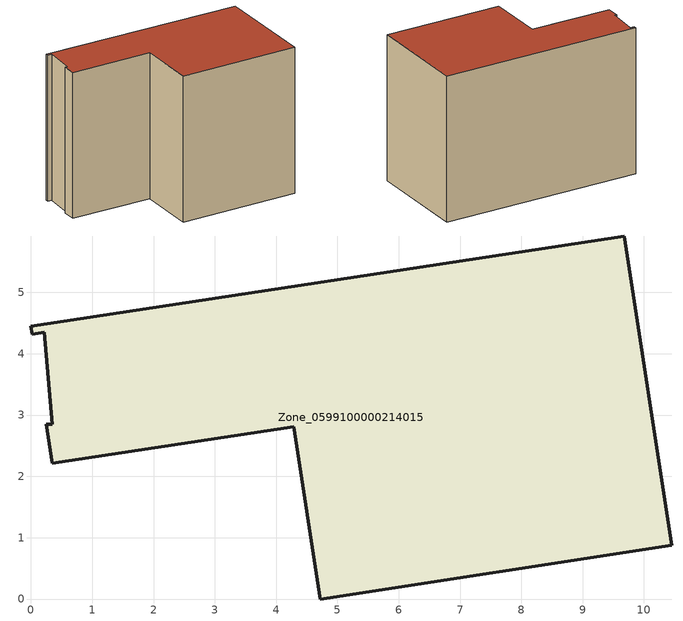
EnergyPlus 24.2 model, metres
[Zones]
Zone_0599100000214015
 floor ground (C_G): 0,4.45 9.68,5.92 10.45,0.88 4.72,0 4.29,2.81 0.35,2.21 0.25,2.85 0.35,2.85 0.22,4.35 0.02,4.32 z0
 wall outside (C_F): 9.68,5.92 0,4.45 0.02,4.32 0.22,4.35 0.35,2.85 0.25,2.85 0.35,2.21 4.29,2.81 4.72,0 10.45,0.88 9.68,5.92 z0:7.13
 roof outside (C_R): 0.22,4.35 0.35,2.85 0.25,2.85 0.35,2.21 4.29,2.81 4.72,0 10.45,0.88 9.68,5.92 0,4.45 0.02,4.32 z7.13
[BUILDING]
Pand.0599100000214015: North Axis=0; Terrain=City; Loads Convergence Tolerance Value=0.04; Temperature Convergence Tolerance Value=0.4; Solar Distribution=FullExterior; Maximum Number of Warmup Days=25; Minimum Number of Warmup Days=1
[Site:Location]
Rotterdam.The.Hague.AP_ZH_NLD Design_Conditions: Latitude=51.96; Longitude=4.45; Time Zone=1; Elevation=-4.5
[SITE:GROUNDTEMPERATURE:BUILDINGSURFACE]
18, 18, 18, 18, 18, 18, 18, 18, 18, 18, 18, 18
[MATERIAL] Thermal Absorptance=0.9; Solar Absorptance=0.7; Visible Absorptance=0.7
Name | Roughness | Thickness | Conductivity | Density | Specific Heat
G.TI.1946 | MediumSmooth | 0.15 | 1 | 540 | 1210
F.TI.1946 | Rough | 0.3 | 0.857143 | 1920 | 840
R.TI.1946 | MediumRough | 0.2 | 0.1 | 1500 | 1000
[CONSTRUCTION]
C_G: G.TI.1946
C_F: F.TI.1946
C_R: R.TI.1946
[ZONE]
Zone_0599100000214015: Type=1; Multiplier=1; Ceiling Height=Autocalculate; Volume=Autocalculate; Floor Area=autocalculate; Part of Total Floor Area=Yes
[ZONEINFILTRATION:DESIGNFLOWRATE]
Infil_Zone_0599100000214015: Zone or ZoneList or Space or SpaceList=Zone_0599100000214015; Schedule=AlwaysOn; Design Flow Rate Calculation Method=Flow/Area; Flow Rate per Floor Area=0.003; Constant Term Coefficient=1; Temperature Term Coefficient=0; Velocity Term Coefficient=0; Velocity Squared Term Coefficient=0
[HVACTEMPLATE:ZONE:IDEALLOADSAIRSYSTEM]
Zone_0599100000214015: Maximum Heating Supply Air Temperature=50; Minimum Cooling Supply Air Temperature=13; Maximum Heating Supply Air Humidity Ratio=0.0156; Minimum Cooling Supply Air Humidity Ratio=0.0077; Heating Limit=NoLimit; Cooling Limit=NoLimit; Dehumidification Control Type=ConstantSensibleHeatRatio; Cooling Sensible Heat Ratio=0.7; Dehumidification Setpoint=60; Humidification Control Type=None; Humidification Setpoint=30; Outdoor Air Method=None; Outdoor Air Flow Rate per Person=0.00944; Outdoor Air Flow Rate per Zone Floor Area=0; Outdoor Air Flow Rate per Zone=0; Demand Controlled Ventilation Type=None; Outdoor Air Economizer Type=NoEconomizer; Heat Recovery Type=None; Sensible Heat Recovery Effectiveness=0.7; Latent Heat Recovery Effectiveness=0.65
[ZONECONTROL:THERMOSTAT]
ThermostatControl_Zone_0599100000214015: Zone or ZoneList=Zone_0599100000214015; Control Type Schedule=DualSetpointControlType; Control 1=Thermostat_Zone_0599100000214015; Temperature Difference Between Cutout And Setpoint=0
[THERMOSTATSETPOINT:DUALSETPOINT]
Thermostat_Zone_0599100000214015: Heating Setpoint Temperature Schedule=HeatingSetpoint_Zone_0599100000214015; Cooling Setpoint Temperature Schedule=CoolingSetpoint_Zone_0599100000214015
[SCHEDULE:COMPACT]
HeatingSetpoint_Zone_0599100000214015: Through: 12/31, For: AllDays, Until: 24:00, 21
CoolingSetpoint_Zone_0599100000214015: Through: 12/31, For: AllDays, Until: 24:00, 24
DualSetpointControlType: Through: 12/31, For: AllDays, Until: 24:00, 4
AlwaysOn: Through: 12/31, For: AllDays, Until: 24:00, 1
